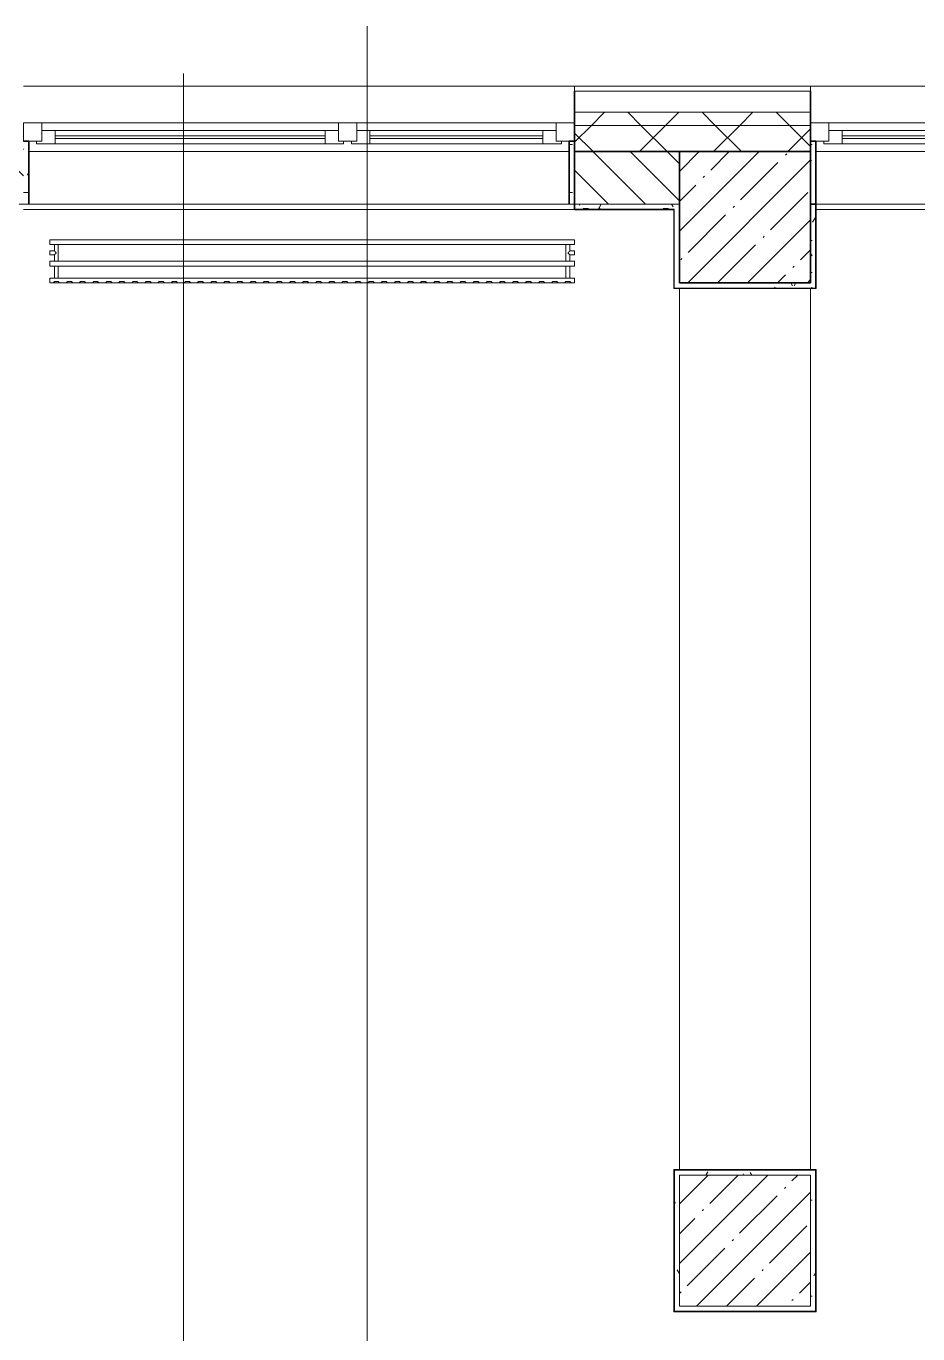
# Model space of a CAD drawing. Header units: millimetres. Extents: x 3914 to 443608, y -156176 to 78197.
# Drawn here: x 389680 to 393079, y -123382 to -118399 of the extents above; entities that cross this region are included whole.
import ezdxf

# ---------------------------------------------------------------- set-up
doc = ezdxf.new("R2010")
doc.units = ezdxf.units.MM
for name, color, linetype, lineweight in [('A-FLOR', 7, 'Continuous', 9), ('A-GLAZ', 7, 'Continuous', 9), ('A-GLAZ-1', 7, 'Continuous', 5), ('A-WALL', 7, 'Continuous', 5), ('A-WALL-1', 7, 'Continuous', 35), ('I-WALL', 7, 'Continuous', 5), ('S-COLS', 7, 'Continuous', 9), ('S-COLS-1', 7, 'Continuous', 5), ('Оси', 7, 'Continuous', 9)]:
    doc.layers.add(name, color=color, linetype=linetype, lineweight=lineweight)
doc.layers.add('A-WALL-FNSH-1', color=9, linetype='Continuous', lineweight=5, true_color=0x808080)
doc.layers.add('M-EQPM-1', color=7, linetype='Continuous', lineweight=9, true_color=0xb2b2b2)
pattern_1 = [(45, (315419.7, -145976.68), (-141.42136, 141.42136), []), (135, (315419.7, -145976.68), (-141.42136, -141.42136), [])]
pattern_2 = [(0, (315419.7, -145976.68), (243.84, 60.96), [20.117, -162.763, 20.117, -162.763, -975.36]), (0, (315419.7, -145976.68), (243.84, 60.96), [-365.76, 20.117, -345.643, 20.117, -162.763, -426.72]), (0, (315419.7, -145976.68), (243.84, 60.96), [-914.4, 20.117, -101.803, 20.117, -284.683]), (120, (315511.14, -145946.2), (-174.71291, 180.691634), [20.117, -162.763, 20.117, -162.763, -975.36]), (120, (315511.14, -145946.2), (-174.71291, 180.691634), [-365.76, 20.117, -345.643, 20.117, -162.763, -426.72]), (120, (315511.14, -145946.2), (-174.71291, 180.691634), [-914.4, 20.117, -101.803, 20.117, -284.683]), (240, (315541.62, -145824.28), (-69.12709, -241.651634), [20.117, -162.763, 20.117, -162.763, -975.36]), (240, (315541.62, -145824.28), (-69.12709, -241.651634), [-365.76, 20.117, -345.643, 20.117, -162.763, -426.72]), (240, (315541.62, -145824.28), (-69.12709, -241.651634), [-914.4, 20.117, -101.803, 20.117, -284.683])]

# ---------------------------------------------------------------- blocks, each defined once
blk = doc.blocks.new('BSC_Колонна _Прямоугольная - 500х500-V540-Объем проектирования 3 этажа')
at = {"layer": 'S-COLS-1'}
h = blk.add_hatch(dxfattribs=at)
h.set_pattern_fill('FP_72', color=256, style=0, pattern_type=2)
h.set_pattern_definition([(45, (-77000, -22950), (-114.04925, 114.04925), []), (45, (-76885.95, -22950), (-114.04925, 114.04925), [201.613, -40.323, 6.706, -33.617])])
h.paths.add_polyline_path([(250, -250), (250, 250), (-250, 250), (-250, -250)])
for p, q in [((250, 250), (-250, 250)), ((-250, 250), (-250, -250)), ((250, -250), (250, 250)), ((-250, -250), (250, -250))]:
    blk.add_line(p, q, dxfattribs=at)
blk = doc.blocks.new('120_Окно_СКБ_2Ст - 120_Окно_СКБ_2Ст 3100х2500 _мал_створка слева_ 2-19089248-Объем проектирования 3 этажа')
at = {"layer": 'A-GLAZ'}
for p, q in [((-1550, -75), (-1550, -5)), ((-1550, -5), (-1480, -5)), ((-1480, -5), (-1480, -75)), ((650, -35), (-1480, -35)), ((-1480, -35), (-1480, -75)), ((-1430, -85), (-1430, -35)), ((600, -85), (600, -35)), ((650, -75), (650, -5)), ((650, -5), (720, -5)), ((650, -75), (650, -35)), ((720, -5), (720, -75)), ((1480, -35), (720, -35)), ((720, -35), (720, -75)), ((770, -85), (770, -35)), ((1430, -85), (1430, -35)), ((1480, -75), (1480, -5)), ((1480, -5), (1550, -5)), ((1480, -75), (1480, -35)), ((1550, -5), (1550, -75)), ((-1480, -75), (-1550, -75)), ((-1480, -75), (-1500, -75)), ((-1500, -75), (-1500, -85)), ((-1500, -85), (670, -85)), ((670, -85), (-1500, -85)), ((720, -75), (650, -75)), ((670, -75), (650, -75)), ((670, -85), (670, -75)), ((720, -75), (700, -75)), ((700, -75), (700, -85)), ((700, -85), (1500, -85)), ((1500, -85), (700, -85)), ((1550, -75), (1480, -75)), ((1500, -75), (1480, -75)), ((1500, -85), (1500, -75))]:
    blk.add_line(p, q, dxfattribs=at)
at = {"layer": 'A-GLAZ-1'}
for p, q in [((1550, -5), (-1550, -5)), ((-1530, -75), (-1500, -75)), ((-1430, -55), (600, -55)), ((600, -65), (-1430, -65)), ((670, -75), (700, -75)), ((770, -55), (1430, -55)), ((1430, -65), (770, -65)), ((1500, -75), (1530, -75))]:
    blk.add_line(p, q, dxfattribs=at)
blk = doc.blocks.new('120_Окно_СКБ_2Ст - 120_Окно_СКБ_2Ст 2100х2400 _мал створка справа_-19092174-Объем проектирования 3 этажа')
at = {"layer": 'A-GLAZ'}
for p, q in [((-1050, -75), (-1050, -5)), ((-1050, -5), (-980, -5)), ((-980, -5), (-980, -75)), ((150, -35), (-980, -35)), ((-980, -35), (-980, -75)), ((-930, -85), (-930, -35)), ((100, -85), (100, -35)), ((150, -75), (150, -5)), ((150, -5), (220, -5)), ((150, -75), (150, -35)), ((220, -5), (220, -75)), ((980, -35), (220, -35)), ((220, -35), (220, -75)), ((270, -85), (270, -35)), ((930, -85), (930, -35)), ((980, -75), (980, -5)), ((980, -5), (1050, -5)), ((980, -75), (980, -35)), ((1050, -5), (1050, -75)), ((-980, -75), (-1050, -75)), ((-980, -75), (-1000, -75)), ((-1000, -75), (-1000, -85)), ((-1000, -85), (170, -85)), ((170, -85), (-1000, -85)), ((220, -75), (150, -75)), ((170, -75), (150, -75)), ((170, -85), (170, -75)), ((220, -75), (200, -75)), ((200, -75), (200, -85)), ((200, -85), (1000, -85)), ((1000, -85), (200, -85)), ((1050, -75), (980, -75)), ((1000, -75), (980, -75)), ((1000, -85), (1000, -75))]:
    blk.add_line(p, q, dxfattribs=at)
at = {"layer": 'A-GLAZ-1'}
for p, q in [((1050, -5), (-1050, -5)), ((-1030, -75), (-1000, -75)), ((-930, -55), (100, -55)), ((100, -65), (-930, -65)), ((170, -75), (200, -75)), ((270, -55), (930, -55)), ((930, -65), (270, -65)), ((1000, -75), (1030, -75))]:
    blk.add_line(p, q, dxfattribs=at)
blk = doc.blocks.new('radiator_prado_classic_z_tip_30_po exemplyaru - Classic Z Тип 30-500-V675-Объем проектирования 3 этажа')
at = {"layer": 'M-EQPM-1'}
for p, q in [((0, 228), (0, 210)), ((2000, 228), (0, 228)), ((0, 210), (0, 228)), ((0, 228), (12.5, 228)), ((0, 210), (2000, 210)), ((17.8, 210), (0, 210)), ((12.5, 228), (37.5, 228)), ((37.5, 228), (12.5, 228)), ((12.5, 228), (37.5, 228)), ((12.5, 228), (17.5, 223)), ((12.5, 228), (17.5, 223)), ((32.5, 223), (17.5, 223)), ((17.5, 223), (32.5, 223)), ((17.5, 210), (17.5, 164)), ((17.5, 210), (17.5, 164)), ((17.8, 210), (17.5, 210)), ((17.5, 210), (17.8, 210)), ((17.8, 210), (17.5, 210)), ((17.5, 210), (32.5, 210)), ((31.5, 210), (17.8, 210)), ((17.8, 210), (31.5, 210)), ((23.1, 210), (17.8, 210)), ((30.3, 210), (23.1, 210)), ((31.5, 210), (30.3, 210)), ((31.5, 210), (31.5, 210)), ((32.2, 210), (31.5, 210)), ((31.5, 210), (31.5, 210)), ((31.5, 210), (32.2, 210)), ((31.5, 210), (31.5, 210)), ((32.2, 210), (31.5, 210)), ((32.5, 210), (32.2, 210)), ((32.2, 210), (32.5, 210)), ((32.5, 210), (32.2, 210)), ((1967.8, 210), (32.2, 210)), ((32.5, 223), (37.5, 228)), ((37.5, 228), (32.5, 223)), ((32.5, 164), (32.5, 210)), ((32.5, 164), (32.5, 210)), ((37.5, 228), (62.5, 228)), ((62.5, 228), (87.5, 228)), ((87.5, 228), (62.5, 228)), ((62.5, 228), (87.5, 228)), ((62.5, 228), (67.5, 223)), ((62.5, 228), (67.5, 223)), ((82.5, 223), (67.5, 223)), ((67.5, 223), (82.5, 223)), ((82.5, 223), (87.5, 228)), ((87.5, 228), (82.5, 223)), ((87.5, 228), (112.5, 228)), ((112.5, 228), (137.5, 228)), ((137.5, 228), (112.5, 228)), ((112.5, 228), (137.5, 228)), ((112.5, 228), (117.5, 223)), ((112.5, 228), (117.5, 223)), ((132.5, 223), (117.5, 223)), ((117.5, 223), (132.5, 223)), ((132.5, 223), (137.5, 228)), ((137.5, 228), (132.5, 223)), ((137.5, 228), (162.5, 228)), ((162.5, 228), (187.5, 228)), ((187.5, 228), (162.5, 228)), ((162.5, 228), (187.5, 228)), ((162.5, 228), (167.5, 223)), ((162.5, 228), (167.5, 223)), ((182.5, 223), (167.5, 223)), ((167.5, 223), (182.5, 223)), ((182.5, 223), (187.5, 228)), ((187.5, 228), (182.5, 223)), ((187.5, 228), (212.5, 228)), ((212.5, 228), (237.5, 228)), ((237.5, 228), (212.5, 228)), ((212.5, 228), (237.5, 228)), ((212.5, 228), (217.5, 223)), ((212.5, 228), (217.5, 223)), ((232.5, 223), (217.5, 223)), ((217.5, 223), (232.5, 223)), ((232.5, 223), (237.5, 228)), ((237.5, 228), (232.5, 223)), ((237.5, 228), (262.5, 228)), ((262.5, 228), (287.5, 228)), ((287.5, 228), (262.5, 228)), ((262.5, 228), (287.5, 228)), ((262.5, 228), (267.5, 223)), ((262.5, 228), (267.5, 223)), ((282.5, 223), (267.5, 223)), ((267.5, 223), (282.5, 223)), ((282.5, 223), (287.5, 228)), ((287.5, 228), (282.5, 223)), ((287.5, 228), (312.5, 228)), ((312.5, 228), (337.5, 228)), ((337.5, 228), (312.5, 228)), ((312.5, 228), (337.5, 228)), ((312.5, 228), (317.5, 223)), ((312.5, 228), (317.5, 223)), ((332.5, 223), (317.5, 223)), ((317.5, 223), (332.5, 223)), ((332.5, 223), (337.5, 228)), ((337.5, 228), (332.5, 223)), ((337.5, 228), (362.5, 228)), ((362.5, 228), (387.5, 228)), ((387.5, 228), (362.5, 228)), ((362.5, 228), (387.5, 228)), ((362.5, 228), (367.5, 223)), ((362.5, 228), (367.5, 223)), ((382.5, 223), (367.5, 223)), ((367.5, 223), (382.5, 223)), ((382.5, 223), (387.5, 228)), ((387.5, 228), (382.5, 223)), ((387.5, 228), (412.5, 228)), ((412.5, 228), (437.5, 228)), ((437.5, 228), (412.5, 228)), ((412.5, 228), (437.5, 228)), ((412.5, 228), (417.5, 223)), ((412.5, 228), (417.5, 223)), ((432.5, 223), (417.5, 223)), ((417.5, 223), (432.5, 223)), ((432.5, 223), (437.5, 228)), ((437.5, 228), (432.5, 223)), ((437.5, 228), (462.5, 228)), ((462.5, 228), (487.5, 228)), ((487.5, 228), (462.5, 228)), ((462.5, 228), (487.5, 228)), ((462.5, 228), (467.5, 223)), ((462.5, 228), (467.5, 223)), ((482.5, 223), (467.5, 223)), ((467.5, 223), (482.5, 223)), ((482.5, 223), (487.5, 228)), ((487.5, 228), (482.5, 223)), ((487.5, 228), (512.5, 228)), ((512.5, 228), (537.5, 228)), ((537.5, 228), (512.5, 228)), ((512.5, 228), (537.5, 228)), ((512.5, 228), (517.5, 223)), ((512.5, 228), (517.5, 223)), ((532.5, 223), (517.5, 223)), ((517.5, 223), (532.5, 223)), ((532.5, 223), (537.5, 228)), ((537.5, 228), (532.5, 223)), ((537.5, 228), (562.5, 228)), ((562.5, 228), (587.5, 228)), ((587.5, 228), (562.5, 228)), ((562.5, 228), (587.5, 228)), ((562.5, 228), (567.5, 223)), ((562.5, 228), (567.5, 223)), ((582.5, 223), (567.5, 223)), ((567.5, 223), (582.5, 223)), ((582.5, 223), (587.5, 228)), ((587.5, 228), (582.5, 223)), ((587.5, 228), (612.5, 228)), ((612.5, 228), (637.5, 228)), ((637.5, 228), (612.5, 228)), ((612.5, 228), (637.5, 228)), ((612.5, 228), (617.5, 223)), ((612.5, 228), (617.5, 223)), ((632.5, 223), (617.5, 223)), ((617.5, 223), (632.5, 223)), ((632.5, 223), (637.5, 228)), ((637.5, 228), (632.5, 223)), ((637.5, 228), (662.5, 228)), ((662.5, 228), (687.5, 228)), ((687.5, 228), (662.5, 228)), ((662.5, 228), (687.5, 228)), ((662.5, 228), (667.5, 223)), ((662.5, 228), (667.5, 223)), ((682.5, 223), (667.5, 223)), ((667.5, 223), (682.5, 223)), ((682.5, 223), (687.5, 228)), ((687.5, 228), (682.5, 223)), ((687.5, 228), (712.5, 228)), ((712.5, 228), (737.5, 228)), ((737.5, 228), (712.5, 228)), ((712.5, 228), (737.5, 228)), ((712.5, 228), (717.5, 223)), ((712.5, 228), (717.5, 223)), ((732.5, 223), (717.5, 223)), ((717.5, 223), (732.5, 223)), ((732.5, 223), (737.5, 228)), ((737.5, 228), (732.5, 223)), ((737.5, 228), (762.5, 228)), ((762.5, 228), (787.5, 228)), ((787.5, 228), (762.5, 228)), ((762.5, 228), (787.5, 228)), ((762.5, 228), (767.5, 223)), ((762.5, 228), (767.5, 223)), ((782.5, 223), (767.5, 223)), ((767.5, 223), (782.5, 223)), ((782.5, 223), (787.5, 228)), ((787.5, 228), (782.5, 223)), ((787.5, 228), (812.5, 228)), ((812.5, 228), (837.5, 228)), ((837.5, 228), (812.5, 228)), ((812.5, 228), (837.5, 228)), ((812.5, 228), (817.5, 223)), ((812.5, 228), (817.5, 223)), ((832.5, 223), (817.5, 223)), ((817.5, 223), (832.5, 223)), ((832.5, 223), (837.5, 228)), ((837.5, 228), (832.5, 223)), ((837.5, 228), (862.5, 228)), ((862.5, 228), (887.5, 228)), ((887.5, 228), (862.5, 228)), ((862.5, 228), (887.5, 228)), ((862.5, 228), (867.5, 223)), ((862.5, 228), (867.5, 223)), ((882.5, 223), (867.5, 223)), ((867.5, 223), (882.5, 223)), ((882.5, 223), (887.5, 228)), ((887.5, 228), (882.5, 223)), ((887.5, 228), (912.5, 228)), ((912.5, 228), (937.5, 228)), ((937.5, 228), (912.5, 228)), ((912.5, 228), (937.5, 228)), ((912.5, 228), (917.5, 223)), ((912.5, 228), (917.5, 223)), ((932.5, 223), (917.5, 223)), ((917.5, 223), (932.5, 223)), ((932.5, 223), (937.5, 228)), ((937.5, 228), (932.5, 223)), ((937.5, 228), (962.5, 228)), ((962.5, 228), (987.5, 228)), ((987.5, 228), (962.5, 228)), ((962.5, 228), (987.5, 228)), ((962.5, 228), (967.5, 223)), ((962.5, 228), (967.5, 223)), ((982.5, 223), (967.5, 223)), ((967.5, 223), (982.5, 223)), ((982.5, 223), (987.5, 228)), ((987.5, 228), (982.5, 223)), ((987.5, 228), (1012.5, 228)), ((1012.5, 228), (1037.5, 228)), ((1037.5, 228), (1012.5, 228)), ((1012.5, 228), (1037.5, 228)), ((1012.5, 228), (1017.5, 223)), ((1012.5, 228), (1017.5, 223)), ((1032.5, 223), (1017.5, 223)), ((1017.5, 223), (1032.5, 223)), ((1032.5, 223), (1037.5, 228)), ((1037.5, 228), (1032.5, 223)), ((1037.5, 228), (1062.5, 228)), ((1062.5, 228), (1087.5, 228)), ((1087.5, 228), (1062.5, 228)), ((1062.5, 228), (1087.5, 228)), ((1062.5, 228), (1067.5, 223)), ((1062.5, 228), (1067.5, 223)), ((1082.5, 223), (1067.5, 223)), ((1067.5, 223), (1082.5, 223)), ((1082.5, 223), (1087.5, 228)), ((1087.5, 228), (1082.5, 223)), ((1087.5, 228), (1112.5, 228)), ((1112.5, 228), (1137.5, 228)), ((1137.5, 228), (1112.5, 228)), ((1112.5, 228), (1137.5, 228)), ((1112.5, 228), (1117.5, 223)), ((1112.5, 228), (1117.5, 223)), ((1132.5, 223), (1117.5, 223)), ((1117.5, 223), (1132.5, 223)), ((1132.5, 223), (1137.5, 228)), ((1137.5, 228), (1132.5, 223)), ((1137.5, 228), (1162.5, 228)), ((1162.5, 228), (1187.5, 228)), ((1187.5, 228), (1162.5, 228)), ((1162.5, 228), (1187.5, 228)), ((1162.5, 228), (1167.5, 223)), ((1162.5, 228), (1167.5, 223)), ((1182.5, 223), (1167.5, 223)), ((1167.5, 223), (1182.5, 223)), ((1182.5, 223), (1187.5, 228)), ((1187.5, 228), (1182.5, 223)), ((1187.5, 228), (1212.5, 228)), ((1212.5, 228), (1237.5, 228)), ((1237.5, 228), (1212.5, 228)), ((1212.5, 228), (1237.5, 228)), ((1212.5, 228), (1217.5, 223)), ((1212.5, 228), (1217.5, 223)), ((1232.5, 223), (1217.5, 223)), ((1217.5, 223), (1232.5, 223)), ((1232.5, 223), (1237.5, 228)), ((1237.5, 228), (1232.5, 223)), ((1237.5, 228), (1262.5, 228)), ((1262.5, 228), (1287.5, 228)), ((1287.5, 228), (1262.5, 228)), ((1262.5, 228), (1287.5, 228)), ((1262.5, 228), (1267.5, 223)), ((1262.5, 228), (1267.5, 223)), ((1282.5, 223), (1267.5, 223)), ((1267.5, 223), (1282.5, 223)), ((1282.5, 223), (1287.5, 228)), ((1287.5, 228), (1282.5, 223)), ((1287.5, 228), (1312.5, 228)), ((1312.5, 228), (1337.5, 228)), ((1337.5, 228), (1312.5, 228)), ((1312.5, 228), (1337.5, 228)), ((1312.5, 228), (1317.5, 223)), ((1312.5, 228), (1317.5, 223)), ((1332.5, 223), (1317.5, 223)), ((1317.5, 223), (1332.5, 223)), ((1332.5, 223), (1337.5, 228)), ((1337.5, 228), (1332.5, 223)), ((1337.5, 228), (1362.5, 228)), ((1362.5, 228), (1387.5, 228)), ((1387.5, 228), (1362.5, 228)), ((1362.5, 228), (1387.5, 228)), ((1362.5, 228), (1367.5, 223)), ((1362.5, 228), (1367.5, 223)), ((1382.5, 223), (1367.5, 223)), ((1367.5, 223), (1382.5, 223)), ((1382.5, 223), (1387.5, 228)), ((1387.5, 228), (1382.5, 223)), ((1387.5, 228), (1412.5, 228)), ((1412.5, 228), (1437.5, 228)), ((1437.5, 228), (1412.5, 228)), ((1412.5, 228), (1437.5, 228)), ((1412.5, 228), (1417.5, 223)), ((1412.5, 228), (1417.5, 223)), ((1432.5, 223), (1417.5, 223)), ((1417.5, 223), (1432.5, 223)), ((1432.5, 223), (1437.5, 228)), ((1437.5, 228), (1432.5, 223)), ((1437.5, 228), (1462.5, 228)), ((1462.5, 228), (1487.5, 228)), ((1487.5, 228), (1462.5, 228)), ((1462.5, 228), (1487.5, 228)), ((1462.5, 228), (1467.5, 223)), ((1462.5, 228), (1467.5, 223)), ((1482.5, 223), (1467.5, 223)), ((1467.5, 223), (1482.5, 223)), ((1482.5, 223), (1487.5, 228)), ((1487.5, 228), (1482.5, 223)), ((1487.5, 228), (1512.5, 228)), ((1512.5, 228), (1537.5, 228)), ((1537.5, 228), (1512.5, 228)), ((1512.5, 228), (1537.5, 228)), ((1512.5, 228), (1517.5, 223)), ((1512.5, 228), (1517.5, 223)), ((1532.5, 223), (1517.5, 223)), ((1517.5, 223), (1532.5, 223)), ((1532.5, 223), (1537.5, 228)), ((1537.5, 228), (1532.5, 223)), ((1537.5, 228), (1562.5, 228)), ((1562.5, 228), (1587.5, 228)), ((1587.5, 228), (1562.5, 228)), ((1562.5, 228), (1587.5, 228)), ((1562.5, 228), (1567.5, 223)), ((1562.5, 228), (1567.5, 223)), ((1582.5, 223), (1567.5, 223)), ((1567.5, 223), (1582.5, 223)), ((1582.5, 223), (1587.5, 228)), ((1587.5, 228), (1582.5, 223)), ((1587.5, 228), (1612.5, 228)), ((1612.5, 228), (1637.5, 228)), ((1637.5, 228), (1612.5, 228)), ((1612.5, 228), (1637.5, 228)), ((1612.5, 228), (1617.5, 223)), ((1612.5, 228), (1617.5, 223)), ((1632.5, 223), (1617.5, 223)), ((1617.5, 223), (1632.5, 223)), ((1632.5, 223), (1637.5, 228)), ((1637.5, 228), (1632.5, 223)), ((1637.5, 228), (1662.5, 228)), ((1687.5, 228), (1662.5, 228)), ((1662.5, 228), (1687.5, 228)), ((1662.5, 228), (1667.5, 223)), ((1662.5, 228), (1667.5, 223)), ((1663.1, 228), (1687.5, 228)), ((1682.5, 223), (1667.5, 223)), ((1667.5, 223), (1682.5, 223)), ((1682.5, 223), (1687.5, 228)), ((1687.5, 228), (1682.5, 223)), ((1687.5, 228), (1712.5, 228)), ((1712.5, 228), (1737.5, 228)), ((1737.5, 228), (1712.5, 228)), ((1712.5, 228), (1737.5, 228)), ((1712.5, 228), (1717.5, 223)), ((1712.5, 228), (1717.5, 223)), ((1732.5, 223), (1717.5, 223)), ((1717.5, 223), (1732.5, 223)), ((1732.5, 223), (1737.5, 228)), ((1737.5, 228), (1732.5, 223)), ((1737.5, 228), (1762.5, 228)), ((1762.5, 228), (1787.5, 228)), ((1787.5, 228), (1762.5, 228)), ((1762.5, 228), (1787.5, 228)), ((1762.5, 228), (1767.5, 223)), ((1762.5, 228), (1767.5, 223)), ((1782.5, 223), (1767.5, 223)), ((1767.5, 223), (1782.5, 223)), ((1782.5, 223), (1787.5, 228)), ((1787.5, 228), (1782.5, 223)), ((1787.5, 228), (1812.5, 228)), ((1812.5, 228), (1837.5, 228)), ((1837.5, 228), (1812.5, 228)), ((1812.5, 228), (1837.5, 228)), ((1812.5, 228), (1817.5, 223)), ((1812.5, 228), (1817.5, 223)), ((1832.5, 223), (1817.5, 223)), ((1817.5, 223), (1832.5, 223)), ((1832.5, 223), (1837.5, 228)), ((1837.5, 228), (1832.5, 223)), ((1837.5, 228), (1862.5, 228)), ((1862.5, 228), (1887.5, 228)), ((1887.5, 228), (1862.5, 228)), ((1862.5, 228), (1887.5, 228)), ((1862.5, 228), (1867.5, 223)), ((1862.5, 228), (1867.5, 223)), ((1882.5, 223), (1867.5, 223)), ((1867.5, 223), (1882.5, 223)), ((1882.5, 223), (1887.5, 228)), ((1887.5, 228), (1882.5, 223)), ((1887.5, 228), (1912.5, 228)), ((1912.5, 228), (1937.5, 228)), ((1937.5, 228), (1912.5, 228)), ((1912.5, 228), (1937.5, 228)), ((1912.5, 228), (1917.5, 223)), ((1912.5, 228), (1917.5, 223)), ((1932.5, 223), (1917.5, 223)), ((1917.5, 223), (1932.5, 223)), ((1932.5, 223), (1937.5, 228)), ((1937.5, 228), (1932.5, 223)), ((1937.5, 228), (1962.5, 228)), ((1962.5, 228), (1987.5, 228)), ((1987.5, 228), (1962.5, 228)), ((1962.5, 228), (1987.5, 228)), ((1962.5, 228), (1967.5, 223)), ((1962.5, 228), (1967.5, 223)), ((1982.5, 223), (1967.5, 223)), ((1967.5, 223), (1982.5, 223)), ((1967.5, 210), (1967.5, 164)), ((1967.5, 210), (1967.5, 164)), ((1967.8, 210), (1967.5, 210)), ((1967.5, 210), (1982.5, 210)), ((1967.8, 210), (1967.5, 210)), ((1967.5, 210), (1967.8, 210)), ((1982.2, 210), (1967.8, 210)), ((1982.2, 210), (1967.8, 210)), ((1967.8, 210), (1982.2, 210)), ((1982.5, 210), (1982.2, 210)), ((1982.5, 210), (1982.2, 210)), ((1982.2, 210), (1982.5, 210)), ((2000, 210), (1982.2, 210)), ((1982.5, 223), (1987.5, 228)), ((1987.5, 228), (1982.5, 223)), ((1982.5, 164), (1982.5, 210)), ((1982.5, 164), (1982.5, 210)), ((1987.5, 228), (2000, 228)), ((2000, 210), (2000, 228)), ((2000, 228), (2000, 210)), ((2000, 164), (0, 164)), ((0, 164), (0, 146)), ((0, 146), (0, 164)), ((0, 164), (17.8, 164)), ((17.8, 164), (17.5, 164)), ((17.5, 164), (17.8, 164)), ((17.8, 164), (17.5, 164)), ((17.5, 164), (32.5, 164)), ((31.5, 164), (17.8, 164)), ((17.8, 164), (18.5, 164)), ((18.5, 164), (17.8, 164)), ((18.5, 164), (31.5, 164)), ((21.3, 164), (18.5, 164)), ((25, 164), (21.3, 164)), ((26.9, 164), (25, 164)), ((30.3, 164), (26.9, 164)), ((31.5, 164), (30.3, 164)), ((31.5, 164), (31.5, 164)), ((32.2, 164), (31.5, 164)), ((31.5, 164), (31.5, 164)), ((31.5, 164), (32.2, 164)), ((31.5, 164), (31.5, 164)), ((32.2, 164), (31.5, 164)), ((32.5, 164), (32.2, 164)), ((32.2, 164), (32.5, 164)), ((32.5, 164), (32.2, 164)), ((32.2, 164), (1967.8, 164)), ((1967.8, 164), (1967.5, 164)), ((1967.5, 164), (1982.5, 164)), ((1967.8, 164), (1967.5, 164)), ((1967.5, 164), (1967.8, 164)), ((1982.2, 164), (1967.8, 164)), ((1968.5, 164), (1967.8, 164)), ((1967.8, 164), (1982.2, 164)), ((1969.7, 164), (1968.5, 164)), ((1982.2, 164), (1969.7, 164)), ((1982.5, 164), (1982.2, 164)), ((1982.5, 164), (1982.2, 164)), ((1982.2, 164), (1982.5, 164)), ((1982.2, 164), (2000, 164)), ((2000, 146), (2000, 164)), ((2000, 164), (2000, 146)), ((0, 146), (2000, 146)), ((18.5, 146), (0, 146)), ((17.5, 121.5), (0, 121.5)), ((17.5, 121.5), (0, 121.5)), ((0, 121.5), (0, 120.5)), ((0, 106.5), (0, 121.5)), ((0, 120.5), (0, 107.5)), ((0, 120.5), (0, 119.3)), ((0, 114), (0, 120.5)), ((0, 120.5), (0, 120.5)), ((0, 119.3), (0, 117.8)), ((0, 117.8), (0, 114)), ((0, 114), (0, 110.3)), ((0, 107.5), (0, 114)), ((0, 110.3), (0, 108.7)), ((0, 108.7), (0, 107.5)), ((0, 107.5), (0, 106.5)), ((0, 107.5), (0, 107.5)), ((0, 106.5), (17.5, 106.5)), ((0, 106.5), (17.5, 106.5)), ((17.5, 146), (17.5, 121.5)), ((17.5, 146), (17.5, 121.5)), ((17.5, 146), (18.5, 146)), ((18.5, 146), (17.5, 146)), ((17.5, 146), (18.5, 146)), ((32.5, 146), (17.5, 146)), ((17.5, 106.5), (17.5, 82)), ((17.5, 106.5), (17.5, 82)), ((18.5, 146), (31.5, 146)), ((31.5, 146), (18.5, 146)), ((18.5, 146), (28.8, 146)), ((28.8, 146), (31.5, 146)), ((31.5, 146), (31.5, 146)), ((31.5, 146), (32.2, 146)), ((31.5, 146), (31.5, 146)), ((32.2, 146), (31.5, 146)), ((31.5, 146), (31.5, 146)), ((31.5, 146), (32.2, 146)), ((32.2, 146), (32.5, 146)), ((32.5, 146), (32.2, 146)), ((32.2, 146), (32.5, 146)), ((1967.8, 146), (32.2, 146)), ((32.5, 82), (32.5, 146)), ((32.5, 82), (32.5, 146)), ((1967.5, 146), (1967.5, 82)), ((1967.5, 146), (1967.5, 82)), ((1967.5, 146), (1967.8, 146)), ((1982.5, 146), (1967.5, 146)), ((1967.5, 146), (1967.8, 146)), ((1967.8, 146), (1967.5, 146)), ((1967.8, 146), (1981.5, 146)), ((1967.8, 146), (1971.2, 146)), ((1981.5, 146), (1967.8, 146)), ((1971.2, 146), (1976.9, 146)), ((1976.9, 146), (1981.5, 146)), ((1981.5, 146), (1982.5, 146)), ((1981.5, 146), (1982.5, 146)), ((1982.5, 146), (1981.5, 146)), ((2000, 146), (1981.5, 146)), ((1982.5, 121.5), (1982.5, 146)), ((1982.5, 121.5), (1982.5, 146)), ((2000, 121.5), (1982.5, 121.5)), ((2000, 121.5), (1982.5, 121.5)), ((1982.5, 82), (1982.5, 106.5)), ((1982.5, 106.5), (2000, 106.5)), ((1982.5, 82), (1982.5, 106.5)), ((1982.5, 106.5), (2000, 106.5)), ((2000, 121.5), (2000, 106.5)), ((2000, 120.5), (2000, 121.5)), ((2000, 121.5), (2000, 120.5)), ((2000, 120.5), (2000, 121.5)), ((2000, 107.5), (2000, 120.5)), ((2000, 120.5), (2000, 107.5)), ((2000, 107.5), (2000, 120.5)), ((2000, 106.5), (2000, 107.5)), ((2000, 107.5), (2000, 106.5)), ((2000, 106.5), (2000, 107.5)), ((2000, 82), (0, 82)), ((0, 82), (0, 64)), ((0, 64), (0, 82)), ((0, 82), (18.5, 82)), ((2000, 64), (0, 64)), ((0, 64), (2000, 64)), ((18.5, 82), (17.5, 82)), ((17.5, 82), (18.5, 82)), ((18.5, 82), (17.5, 82)), ((17.5, 82), (32.5, 82)), ((31.5, 82), (18.5, 82)), ((18.5, 82), (28.8, 82)), ((21.3, 82), (18.5, 82)), ((26.9, 82), (21.3, 82)), ((31.5, 82), (26.9, 82)), ((28.8, 82), (31.5, 82)), ((31.5, 82), (31.5, 82)), ((32.2, 82), (31.5, 82)), ((31.5, 82), (31.5, 82)), ((31.5, 82), (32.2, 82)), ((31.5, 82), (31.5, 82)), ((32.2, 82), (31.5, 82)), ((32.5, 82), (32.2, 82)), ((32.2, 82), (32.5, 82)), ((32.5, 82), (32.2, 82)), ((32.2, 82), (1967.8, 82)), ((1967.8, 82), (1967.5, 82)), ((1967.5, 82), (1982.5, 82)), ((1967.8, 82), (1967.5, 82)), ((1967.5, 82), (1967.8, 82)), ((1981.5, 82), (1967.8, 82)), ((1978.7, 82), (1967.8, 82)), ((1967.8, 82), (1981.5, 82)), ((1980.3, 82), (1978.7, 82)), ((1981.5, 82), (1980.3, 82)), ((1982.5, 82), (1981.5, 82)), ((1982.5, 82), (1981.5, 82)), ((1981.5, 82), (1982.5, 82)), ((1981.5, 82), (2000, 82)), ((2000, 64), (2000, 82)), ((2000, 82), (2000, 64))]:
    blk.add_line(p, q, dxfattribs=at)
for points, knots in [([(18.5, 120.5), (18.4, 120.6), (18.3, 120.7), (18.1, 120.9), (17.9, 121.1), (17.8, 121.2), (17.7, 121.3), (17.5, 121.5), (17.5, 121.5), (17.5, 121.5)], [0.7142857, 0.7142857, 0.7142857, 0.7142857, 0.75, 0.7857143, 0.8214286, 0.8571429, 0.8928571, 0.9285714, 1, 1, 1, 1]), ([(17.5, 121.5), (17.5, 121.5), (17.5, 121.5), (17.7, 121.3), (17.8, 121.2), (17.9, 121.1), (18.1, 120.9), (18.3, 120.7), (18.4, 120.6), (18.5, 120.5)], [0, 0, 0, 0, 0.0714286, 0.1071429, 0.1428571, 0.1785714, 0.2142857, 0.25, 0.2857143, 0.2857143, 0.2857143, 0.2857143]), ([(17.5, 121.5), (17.5, 121.5), (17.5, 121.5), (17.7, 121.3), (17.8, 121.2), (17.9, 121.1), (18.1, 120.9), (18.3, 120.7), (18.4, 120.6), (18.5, 120.5)], [0, 0, 0, 0, 0.0714286, 0.1071429, 0.1428571, 0.1785714, 0.2142857, 0.25, 0.2857143, 0.2857143, 0.2857143, 0.2857143]), ([(25, 114), (24.5, 114.5), (23.6, 115.4), (22.4, 116.6), (21.6, 117.4), (21.1, 117.9), (20.8, 118.2), (20.5, 118.5), (20.2, 118.8), (19.8, 119.1), (19.6, 119.4), (19.3, 119.7), (19, 120), (18.7, 120.3), (18.5, 120.5), (18.3, 120.7), (18.1, 120.9), (17.9, 121.1), (17.8, 121.2), (17.7, 121.3), (17.5, 121.5), (17.5, 121.5), (17.5, 121.5)], [0, 0, 0, 0, 0.142857, 0.285714, 0.357143, 0.392857, 0.428571, 0.464286, 0.5, 0.535714, 0.571429, 0.607143, 0.642857, 0.678571, 0.714286, 0.75, 0.785714, 0.821429, 0.857143, 0.892857, 0.928571, 1, 1, 1, 1]), ([(17.5, 106.5), (17.5, 106.5), (17.5, 106.5), (17.7, 106.7), (17.8, 106.8), (17.9, 106.9), (18.1, 107.1), (18.3, 107.3), (18.5, 107.5), (18.7, 107.7), (19, 108), (19.3, 108.3), (19.6, 108.6), (19.8, 108.9), (20.3, 109.3), (20.7, 109.7), (21.1, 110.1), (21.6, 110.6), (22.4, 111.4), (23.6, 112.6), (24.5, 113.5), (25, 114)], [0, 0, 0, 0, 0.071429, 0.107143, 0.142857, 0.178571, 0.214286, 0.25, 0.285714, 0.321429, 0.357143, 0.392857, 0.428571, 0.464286, 0.5, 0.571429, 0.607143, 0.642857, 0.714286, 0.857143, 1, 1, 1, 1]), ([(17.5, 106.5), (17.5, 106.5), (17.5, 106.5), (17.7, 106.7), (17.8, 106.8), (17.9, 106.9), (18.1, 107.1), (18.3, 107.3), (18.4, 107.4), (18.5, 107.5)], [0, 0, 0, 0, 0.0714286, 0.1071429, 0.1428571, 0.1785714, 0.2142857, 0.25, 0.2857143, 0.2857143, 0.2857143, 0.2857143]), ([(18.5, 107.5), (18.4, 107.4), (18.3, 107.3), (18.1, 107.1), (17.9, 106.9), (17.8, 106.8), (17.7, 106.7), (17.5, 106.5), (17.5, 106.5), (17.5, 106.5)], [0.7142857, 0.7142857, 0.7142857, 0.7142857, 0.75, 0.7857143, 0.8214286, 0.8571429, 0.8928571, 0.9285714, 1, 1, 1, 1]), ([(18.5, 107.5), (18.4, 107.4), (18.3, 107.3), (18.1, 107.1), (17.9, 106.9), (17.8, 106.8), (17.7, 106.7), (17.5, 106.5), (17.5, 106.5), (17.5, 106.5)], [0.7142857, 0.7142857, 0.7142857, 0.7142857, 0.75, 0.7857143, 0.8214286, 0.8571429, 0.8928571, 0.9285714, 1, 1, 1, 1]), ([(22.1, 116.9), (21.9, 117.1), (21.6, 117.4), (21.1, 117.9), (20.8, 118.2), (20.5, 118.5), (20.2, 118.8), (19.9, 119.2), (19.7, 119.3), (19.6, 119.4)], [0.2857143, 0.2857143, 0.2857143, 0.2857143, 0.3571429, 0.3928571, 0.4285714, 0.4642857, 0.5, 0.5357143, 0.5714286, 0.5714286, 0.5714286, 0.5714286]), ([(19.6, 119.4), (19.7, 119.3), (19.9, 119.2), (20.3, 118.7), (20.7, 118.3), (21.1, 117.9), (21.6, 117.4), (21.9, 117.1), (22.1, 116.9)], [0.4285714, 0.4285714, 0.4285714, 0.4285714, 0.4642857, 0.5, 0.5714286, 0.6071429, 0.6428571, 0.7142857, 0.7142857, 0.7142857, 0.7142857]), ([(19.6, 119.4), (19.7, 119.3), (19.8, 119.1), (20.3, 118.7), (20.7, 118.3), (21.1, 117.9), (21.6, 117.4), (21.9, 117.1), (22.1, 116.9)], [0.4285714, 0.4285714, 0.4285714, 0.4285714, 0.4642857, 0.5, 0.5714286, 0.6071429, 0.6428571, 0.7142857, 0.7142857, 0.7142857, 0.7142857]), ([(19.6, 108.6), (19.7, 108.7), (19.9, 108.8), (20.3, 109.3), (20.7, 109.7), (21.1, 110.1), (21.6, 110.6), (21.9, 110.9), (22.1, 111.1)], [0.4285714, 0.4285714, 0.4285714, 0.4285714, 0.4642857, 0.5, 0.5714286, 0.6071429, 0.6428571, 0.7142857, 0.7142857, 0.7142857, 0.7142857]), ([(22.1, 111.1), (21.9, 110.9), (21.6, 110.6), (21.1, 110.1), (20.8, 109.8), (20.5, 109.5), (20.2, 109.2), (19.9, 108.8), (19.7, 108.7), (19.6, 108.6)], [0.2857143, 0.2857143, 0.2857143, 0.2857143, 0.3571429, 0.3928571, 0.4285714, 0.4642857, 0.5, 0.5357143, 0.5714286, 0.5714286, 0.5714286, 0.5714286]), ([(22.1, 111.1), (21.9, 110.9), (21.6, 110.6), (21.1, 110.1), (20.8, 109.8), (20.5, 109.5), (20.2, 109.2), (19.8, 108.9), (19.7, 108.7), (19.6, 108.6)], [0.2857143, 0.2857143, 0.2857143, 0.2857143, 0.3571429, 0.3928571, 0.4285714, 0.4642857, 0.5, 0.5357143, 0.5714286, 0.5714286, 0.5714286, 0.5714286]), ([(1975, 114), (1975.5, 114.5), (1976.4, 115.4), (1977.6, 116.6), (1978.4, 117.4), (1978.9, 117.9), (1979.2, 118.2), (1979.5, 118.5), (1979.8, 118.8), (1980.1, 119.2), (1980.4, 119.4), (1980.7, 119.7), (1981, 120), (1981.3, 120.3), (1981.5, 120.5), (1981.7, 120.7), (1981.9, 120.9), (1982.1, 121.1), (1982.2, 121.2), (1982.3, 121.3), (1982.5, 121.5), (1982.5, 121.5), (1982.5, 121.5)], [0, 0, 0, 0, 0.142857, 0.285714, 0.357143, 0.392857, 0.428571, 0.464286, 0.5, 0.535714, 0.571429, 0.607143, 0.642857, 0.678571, 0.714286, 0.75, 0.785714, 0.821429, 0.857143, 0.892857, 0.928571, 1, 1, 1, 1]), ([(1982.5, 106.5), (1982.5, 106.5), (1982.5, 106.5), (1982.3, 106.7), (1982.2, 106.8), (1982.1, 106.9), (1981.9, 107.1), (1981.7, 107.3), (1981.5, 107.5), (1981.3, 107.7), (1981, 108), (1980.7, 108.3), (1980.4, 108.6), (1980.1, 108.8), (1979.7, 109.3), (1979.3, 109.7), (1978.9, 110.1), (1978.4, 110.6), (1977.6, 111.4), (1976.4, 112.6), (1975.5, 113.5), (1975, 114)], [0, 0, 0, 0, 0.071429, 0.107143, 0.142857, 0.178571, 0.214286, 0.25, 0.285714, 0.321429, 0.357143, 0.392857, 0.428571, 0.464286, 0.5, 0.571429, 0.607143, 0.642857, 0.714286, 0.857143, 1, 1, 1, 1]), ([(1980.4, 119.4), (1980.3, 119.3), (1980.1, 119.2), (1979.7, 118.7), (1979.3, 118.3), (1978.9, 117.9), (1978.4, 117.4), (1978.1, 117.1), (1977.9, 116.9)], [0.4285714, 0.4285714, 0.4285714, 0.4285714, 0.4642857, 0.5, 0.5714286, 0.6071429, 0.6428571, 0.7142857, 0.7142857, 0.7142857, 0.7142857]), ([(1980.4, 119.4), (1980.3, 119.3), (1980.1, 119.2), (1979.7, 118.7), (1979.3, 118.3), (1978.9, 117.9), (1978.4, 117.4), (1978.1, 117.1), (1977.9, 116.9)], [0.4285714, 0.4285714, 0.4285714, 0.4285714, 0.4642857, 0.5, 0.5714286, 0.6071429, 0.6428571, 0.7142857, 0.7142857, 0.7142857, 0.7142857]), ([(1977.9, 116.9), (1978.1, 117.1), (1978.4, 117.4), (1978.9, 117.9), (1979.2, 118.2), (1979.5, 118.5), (1979.8, 118.8), (1980.1, 119.2), (1980.3, 119.3), (1980.4, 119.4)], [0.2857143, 0.2857143, 0.2857143, 0.2857143, 0.3571429, 0.3928571, 0.4285714, 0.4642857, 0.5, 0.5357143, 0.5714286, 0.5714286, 0.5714286, 0.5714286]), ([(1977.9, 111.1), (1978.1, 110.9), (1978.4, 110.6), (1978.9, 110.1), (1979.2, 109.8), (1979.5, 109.5), (1979.8, 109.2), (1980.1, 108.8), (1980.3, 108.7), (1980.4, 108.6)], [0.2857143, 0.2857143, 0.2857143, 0.2857143, 0.3571429, 0.3928571, 0.4285714, 0.4642857, 0.5, 0.5357143, 0.5714286, 0.5714286, 0.5714286, 0.5714286]), ([(1977.9, 111.1), (1978.1, 110.9), (1978.4, 110.6), (1978.9, 110.1), (1979.2, 109.8), (1979.5, 109.5), (1979.8, 109.2), (1980.1, 108.8), (1980.3, 108.7), (1980.4, 108.6)], [0.2857143, 0.2857143, 0.2857143, 0.2857143, 0.3571429, 0.3928571, 0.4285714, 0.4642857, 0.5, 0.5357143, 0.5714286, 0.5714286, 0.5714286, 0.5714286]), ([(1980.4, 108.6), (1980.3, 108.7), (1980.1, 108.8), (1979.7, 109.3), (1979.3, 109.7), (1978.9, 110.1), (1978.4, 110.6), (1978.1, 110.9), (1977.9, 111.1)], [0.4285714, 0.4285714, 0.4285714, 0.4285714, 0.4642857, 0.5, 0.5714286, 0.6071429, 0.6428571, 0.7142857, 0.7142857, 0.7142857, 0.7142857]), ([(1982.5, 121.5), (1982.5, 121.5), (1982.5, 121.5), (1982.3, 121.3), (1982.2, 121.2), (1982.1, 121.1), (1981.9, 120.9), (1981.7, 120.7), (1981.6, 120.6), (1981.5, 120.5)], [0, 0, 0, 0, 0.0714286, 0.1071429, 0.1428571, 0.1785714, 0.2142857, 0.25, 0.2857143, 0.2857143, 0.2857143, 0.2857143]), ([(1982.5, 121.5), (1982.5, 121.5), (1982.5, 121.5), (1982.3, 121.3), (1982.2, 121.2), (1982.1, 121.1), (1981.9, 120.9), (1981.7, 120.7), (1981.6, 120.6), (1981.5, 120.5)], [0, 0, 0, 0, 0.0714286, 0.1071429, 0.1428571, 0.1785714, 0.2142857, 0.25, 0.2857143, 0.2857143, 0.2857143, 0.2857143]), ([(1981.5, 120.5), (1981.6, 120.6), (1981.7, 120.7), (1981.9, 120.9), (1982.1, 121.1), (1982.2, 121.2), (1982.3, 121.3), (1982.5, 121.5), (1982.5, 121.5), (1982.5, 121.5)], [0.7142857, 0.7142857, 0.7142857, 0.7142857, 0.75, 0.7857143, 0.8214286, 0.8571429, 0.8928571, 0.9285714, 1, 1, 1, 1]), ([(1981.5, 107.5), (1981.6, 107.4), (1981.7, 107.3), (1981.9, 107.1), (1982.1, 106.9), (1982.2, 106.8), (1982.3, 106.7), (1982.5, 106.5), (1982.5, 106.5), (1982.5, 106.5)], [0.7142857, 0.7142857, 0.7142857, 0.7142857, 0.75, 0.7857143, 0.8214286, 0.8571429, 0.8928571, 0.9285714, 1, 1, 1, 1]), ([(1981.5, 107.5), (1981.6, 107.4), (1981.7, 107.3), (1981.9, 107.1), (1982.1, 106.9), (1982.2, 106.8), (1982.3, 106.7), (1982.5, 106.5), (1982.5, 106.5), (1982.5, 106.5)], [0.7142857, 0.7142857, 0.7142857, 0.7142857, 0.75, 0.7857143, 0.8214286, 0.8571429, 0.8928571, 0.9285714, 1, 1, 1, 1]), ([(1982.5, 106.5), (1982.5, 106.5), (1982.5, 106.5), (1982.3, 106.7), (1982.2, 106.8), (1982.1, 106.9), (1981.9, 107.1), (1981.7, 107.3), (1981.6, 107.4), (1981.5, 107.5)], [0, 0, 0, 0, 0.0714286, 0.1071429, 0.1428571, 0.1785714, 0.2142857, 0.25, 0.2857143, 0.2857143, 0.2857143, 0.2857143])]:
    blk.add_open_spline(points, degree=3, knots=knots, dxfattribs=at)
for points in [[(19.6, 119.4), (19.5, 119.5), (19.3, 119.7), (19, 120), (18.7, 120.3), (18.6, 120.4), (18.5, 120.5)], [(18.5, 120.5), (18.6, 120.4), (18.7, 120.3), (19, 120), (19.3, 119.7), (19.5, 119.5), (19.6, 119.4)], [(18.5, 120.5), (18.6, 120.4), (18.7, 120.3), (19, 120), (19.3, 119.7), (19.5, 119.5), (19.6, 119.4)], [(18.5, 107.5), (18.6, 107.6), (18.7, 107.7), (19, 108), (19.3, 108.3), (19.5, 108.5), (19.6, 108.6)], [(19.6, 108.6), (19.5, 108.5), (19.3, 108.3), (19, 108), (18.7, 107.7), (18.6, 107.6), (18.5, 107.5)], [(19.6, 108.6), (19.5, 108.5), (19.3, 108.3), (19, 108), (18.7, 107.7), (18.6, 107.6), (18.5, 107.5)], [(25, 114), (24.5, 114.5), (23.6, 115.4), (22.6, 116.4), (22.1, 116.9)], [(22.1, 116.9), (22.6, 116.4), (23.6, 115.4), (24.5, 114.5), (25, 114)], [(22.1, 116.9), (22.6, 116.4), (23.6, 115.4), (24.5, 114.5), (25, 114)], [(22.1, 111.1), (22.6, 111.6), (23.6, 112.6), (24.5, 113.5), (25, 114)], [(25, 114), (24.5, 113.5), (23.6, 112.6), (22.6, 111.6), (22.1, 111.1)], [(25, 114), (24.5, 113.5), (23.6, 112.6), (22.6, 111.6), (22.1, 111.1)], [(1977.9, 116.9), (1977.4, 116.4), (1976.4, 115.4), (1975.5, 114.5), (1975, 114)], [(1977.9, 116.9), (1977.4, 116.4), (1976.4, 115.4), (1975.5, 114.5), (1975, 114)], [(1975, 114), (1975.5, 114.5), (1976.4, 115.4), (1977.4, 116.4), (1977.9, 116.9)], [(1975, 114), (1975.5, 113.5), (1976.4, 112.6), (1977.4, 111.6), (1977.9, 111.1)], [(1975, 114), (1975.5, 113.5), (1976.4, 112.6), (1977.4, 111.6), (1977.9, 111.1)], [(1977.9, 111.1), (1977.4, 111.6), (1976.4, 112.6), (1975.5, 113.5), (1975, 114)], [(1981.5, 120.5), (1981.4, 120.4), (1981.3, 120.3), (1981, 120), (1980.7, 119.7), (1980.5, 119.5), (1980.4, 119.4)], [(1981.5, 120.5), (1981.4, 120.4), (1981.3, 120.3), (1981, 120), (1980.7, 119.7), (1980.5, 119.5), (1980.4, 119.4)], [(1980.4, 119.4), (1980.5, 119.5), (1980.7, 119.7), (1981, 120), (1981.3, 120.3), (1981.4, 120.4), (1981.5, 120.5)], [(1980.4, 108.6), (1980.5, 108.5), (1980.7, 108.3), (1981, 108), (1981.3, 107.7), (1981.4, 107.6), (1981.5, 107.5)], [(1980.4, 108.6), (1980.5, 108.5), (1980.7, 108.3), (1981, 108), (1981.3, 107.7), (1981.4, 107.6), (1981.5, 107.5)], [(1981.5, 107.5), (1981.4, 107.6), (1981.3, 107.7), (1981, 108), (1980.7, 108.3), (1980.5, 108.5), (1980.4, 108.6)]]:
    blk.add_open_spline(points, degree=3, dxfattribs=at)

msp = doc.modelspace()

# ---------------------------------------------------------------- hatches: boundary and pattern name
at = {"layer": 'A-WALL'}
h = msp.add_hatch(dxfattribs=at)
h.set_pattern_fill('FP_24', color=256, style=0, pattern_type=2)
h.set_pattern_definition(pattern_1)
h.paths.add_polyline_path([(408598.8, -118776.7), (408629.7, -118776.7), (408629.7, -118726.7), (395769.7, -118726.7), (395769.7, -118776.7), (408579.7, -118776.7)])
h.paths.add_polyline_path([(389480.7, -118776.7), (389669.7, -118776.7), (389669.7, -118726.7), (388329.7, -118726.7), (388329.7, -118776.7), (389479.7, -118776.7)])
h.paths.add_polyline_path([(391769.7, -118776.7), (392669.7, -118776.7), (392669.7, -118726.7), (391769.7, -118726.7), (391769.7, -118766.7)])
h.paths.add_polyline_path([(385755.5, -118776.7), (386229.7, -118776.7), (386229.7, -118726.7), (385029.7, -118726.7), (385029.7, -118776.7), (385729.7, -118776.7)])
h.paths.add_polyline_path([(381939.3, -118776.7), (382529.7, -118776.7), (382529.7, -118726.7), (381939.3, -118726.7), (381939.3, -118733.6)])
h = msp.add_hatch(dxfattribs=at)
h.set_pattern_fill('FP_24', color=256, style=0, pattern_type=2)
h.set_pattern_definition(pattern_1)
h.paths.add_polyline_path([(402072.1, -118876.7), (408579.7, -118876.7), (408579.7, -118776.7), (395769.7, -118776.7), (395769.7, -118876.7), (400169.7, -118876.7)])
h.paths.add_polyline_path([(385729.7, -118876.7), (386229.7, -118876.7), (386229.7, -118776.7), (385029.7, -118776.7), (385029.7, -118876.7), (385211.6, -118876.7)])
h.paths.add_polyline_path([(382179.7, -118876.7), (382529.7, -118876.7), (382529.7, -118776.7), (381939.3, -118776.7), (381939.3, -118876.7), (381948.3, -118876.7)])
h.paths.add_polyline_path([(388329.7, -118876.7), (389669.7, -118876.7), (389669.7, -118776.7), (388329.7, -118776.7), (388329.7, -118836.7)])
h.paths.add_polyline_path([(391769.7, -118876.7), (392669.7, -118876.7), (392669.7, -118776.7), (391769.7, -118776.7), (391769.7, -118847.3)])
h = msp.add_hatch(dxfattribs=at)
h.set_pattern_fill('FP_2', color=256, style=0, pattern_type=2)
h.set_pattern_definition([(135, (315419.7, -145976.68), (-70.71068, -70.71068), [])])
h.paths.add_polyline_path([(396569.7, -119076.7), (399619.7, -119076.7), (399619.7, -118876.7), (396569.7, -118876.7), (396569.7, -118973.5)])
h.paths.add_polyline_path([(396069.7, -119076.7), (396069.7, -118876.7), (395769.7, -118876.7), (395769.7, -119076.7)])
h.paths.add_polyline_path([(392169.7, -119076.7), (392169.7, -118876.7), (391769.7, -118876.7), (391769.7, -119076.7), (392010.2, -119076.7)])
h.paths.add_polyline_path([(389459.7, -119076.7), (389669.7, -119076.7), (389669.7, -118876.7), (389459.7, -118876.7)])
h.paths.add_polyline_path([(388817, -119076.7), (388959.7, -119076.7), (388959.7, -118876.7), (388329.7, -118876.7), (388329.7, -119076.7), (388816.1, -119076.7)])
h.paths.add_polyline_path([(385211.6, -119076.7), (385729.7, -119076.7), (385729.7, -118876.7), (385029.7, -118876.7), (385029.7, -119076.7)])
h.paths.add_polyline_path([(382198.8, -119076.7), (382529.7, -119076.7), (382529.7, -118876.7), (382179.7, -118876.7), (382179.7, -119076.7)])
at = {"layer": 'I-WALL'}
h = msp.add_hatch(dxfattribs=at)
h.set_pattern_fill('FP_191', color=256, style=0, pattern_type=2)
h.set_pattern_definition(pattern_2)
h.paths.add_polyline_path([(389669.7, -119076.7), (389689.7, -119076.7), (389689.7, -118836.7), (389669.7, -118836.7), (389669.7, -118876.7)])
h = msp.add_hatch(dxfattribs=at)
h.set_pattern_fill('FP_191', color=256, style=0, pattern_type=2)
h.set_pattern_definition(pattern_2)
h.paths.add_polyline_path([(391769.7, -119076.7), (391769.7, -118836.7), (391749.7, -118836.7), (391749.7, -119076.7)])
h = msp.add_hatch(dxfattribs=at)
h.set_pattern_fill('FP_191', color=256, style=0, pattern_type=2)
h.set_pattern_definition(pattern_2)
h.paths.add_polyline_path([(392669.7, -119076.7), (392689.7, -119076.7), (392689.7, -118836.7), (392669.7, -118836.7), (392669.7, -119027.5)])
h = msp.add_hatch(dxfattribs=at)
h.set_pattern_fill('FP_191', color=256, style=0, pattern_type=2)
h.set_pattern_definition(pattern_2)
h.paths.add_polyline_path([(389479.7, -119096.7), (389669.7, -119096.7), (389669.7, -119076.7), (389479.7, -119077.7), (389479.7, -119096.6)])
h.paths.add_polyline_path([(392119.7, -119096.7), (392169.7, -119096.7), (392169.7, -119076.7), (391769.7, -119076.7), (391769.7, -119096.7), (392010.2, -119096.7)])
h = msp.add_hatch(dxfattribs=at)
h.set_pattern_fill('FP_191', color=256, style=0, pattern_type=2)
h.set_pattern_definition(pattern_2)
h.paths.add_polyline_path([(392684.8, -119376.7), (392689.7, -119376.7), (392689.7, -119076.7), (392669.7, -119076.7), (392669.7, -119376.7)])
h = msp.add_hatch(dxfattribs=at)
h.set_pattern_fill('FP_191', color=256, style=0, pattern_type=2)
h.set_pattern_definition(pattern_2)
h.paths.add_polyline_path([(392149.7, -119396.7), (392169.7, -119396.7), (392169.7, -119096.7), (392149.7, -119097.7), (392149.7, -119376.7)])
h = msp.add_hatch(dxfattribs=at)
h.set_pattern_fill('FP_191', color=256, style=0, pattern_type=2)
h.set_pattern_definition(pattern_2)
h.paths.add_polyline_path([(392666.8, -119396.7), (392689.7, -119396.7), (392689.7, -119376.7), (392169.7, -119376.7), (392169.7, -119396.7), (392282.1, -119396.7)])
h = msp.add_hatch(dxfattribs=at)
h.set_pattern_fill('FP_191', color=256, style=0, pattern_type=2)
h.set_pattern_definition(pattern_2)
h.paths.add_polyline_path([(392689.7, -122776.7), (392689.7, -122756.7), (392149.7, -122756.7), (392149.7, -122776.7), (392669.7, -122776.7)])
h = msp.add_hatch(dxfattribs=at)
h.set_pattern_fill('FP_191', color=256, style=0, pattern_type=2)
h.set_pattern_definition(pattern_2)
h.paths.add_polyline_path([(392149.7, -123296.7), (392169.7, -123296.7), (392169.7, -122776.7), (392149.7, -122777.4), (392149.7, -123276.7)])
h = msp.add_hatch(dxfattribs=at)
h.set_pattern_fill('FP_191', color=256, style=0, pattern_type=2)
h.set_pattern_definition(pattern_2)
h.paths.add_polyline_path([(392689.7, -123276.7), (392689.7, -122776.7), (392669.7, -122776.7), (392669.7, -123276.7)])
h = msp.add_hatch(dxfattribs=at)
h.set_pattern_fill('FP_191', color=256, style=0, pattern_type=2)
h.set_pattern_definition(pattern_2)
h.paths.add_polyline_path([(392669.7, -123296.7), (392689.7, -123296.7), (392689.7, -123276.7), (392169.7, -123276.7), (392169.7, -123296.7)])
at = {"layer": 'S-COLS-1'}
h = msp.add_hatch(dxfattribs=at)
h.set_pattern_fill('FP_1', color=256, style=0, pattern_type=2)
h.set_pattern_definition([(45, (315419.7, -145976.68), (-114.04925, 114.04925), []), (45, (315533.75, -145976.68), (-114.04925, 114.04925), [201.612, -40.322, 6.706, -33.617])])
h.paths.add_polyline_path([(392282.1, -119376.7), (392669.7, -119376.7), (392669.7, -118876.7), (392169.7, -118876.7), (392169.7, -119376.7)])

# ---------------------------------------------------------------- linework, layer by layer
at = {"layer": 'A-FLOR'}
for p, q in [((392149.7, -119097.7), (392149.7, -119396.7)), ((392689.7, -119396.7), (392689.7, -119373.9)), ((392149.7, -119396.7), (392689.7, -119396.7)), ((392169.7, -122756.7), (392169.7, -119396.7)), ((392669.7, -119396.7), (392669.7, -122756.7))]:
    msp.add_line(p, q, dxfattribs=at)
at = {"layer": 'A-WALL'}
for p, q in [((389669.7, -118626.7), (391769.7, -118626.7)), ((392669.7, -118626.7), (395769.7, -118626.7)), ((392669.7, -118646.7), (391769.7, -118646.7)), ((392669.7, -118726.7), (391769.7, -118726.7)), ((392669.7, -118776.7), (391769.7, -118776.7)), ((389459.7, -119076.7), (389689.7, -119076.7)), ((392169.7, -119076.7), (391749.7, -119076.7)), ((392149.7, -119096.7), (392149.7, -119097.7))]:
    msp.add_line(p, q, dxfattribs=at)
at = {"layer": 'A-WALL-1'}
for p, q in [((391769.7, -118646.7), (391769.7, -119096.7)), ((392669.7, -118646.7), (392669.7, -119076.7)), ((389689.7, -118836.7), (389669.7, -118836.7)), ((389689.7, -119076.7), (389689.7, -118836.7)), ((391769.7, -118836.7), (391749.7, -118836.7)), ((391749.7, -118836.7), (391749.7, -119076.7)), ((392689.7, -118836.7), (392669.7, -118836.7)), ((392689.7, -119076.7), (392689.7, -118836.7)), ((391769.7, -118876.7), (392669.7, -118876.7)), ((392169.7, -119376.7), (392169.7, -118876.7)), ((392669.7, -119076.7), (392669.7, -119376.7)), ((392669.7, -119076.7), (392689.7, -119076.7)), ((392689.7, -119396.7), (392689.7, -119076.7)), ((391769.7, -119096.7), (392149.7, -119096.7)), ((392669.7, -119376.7), (392169.7, -119376.7)), ((392689.7, -122756.7), (392149.7, -122756.7)), ((392149.7, -122756.7), (392149.7, -123296.7)), ((392689.7, -123296.7), (392689.7, -122756.7)), ((392149.7, -123296.7), (392689.7, -123296.7))]:
    msp.add_line(p, q, dxfattribs=at)
at = {"layer": 'A-WALL-FNSH-1'}
for p, q in [((392669.7, -118626.7), (391769.7, -118626.7)), ((391769.7, -118626.7), (391769.7, -118646.7)), ((392669.7, -118646.7), (392669.7, -118626.7)), ((389690.7, -118836.7), (389689.7, -118836.7)), ((389690.7, -119076.7), (389690.7, -118836.7)), ((391749.7, -118836.7), (391748.7, -118836.7)), ((391748.7, -118836.7), (391748.7, -119076.7)), ((392690.7, -118836.7), (392689.7, -118836.7)), ((392690.7, -119076.7), (392690.7, -118836.7)), ((389689.7, -119076.7), (389690.7, -119076.7)), ((391748.7, -119076.7), (391749.7, -119076.7)), ((392689.7, -119076.7), (392690.7, -119076.7)), ((392690.7, -119397.7), (392690.7, -119076.7)), ((391769.7, -119096.7), (391769.7, -119097.7)), ((391769.7, -119097.7), (392148.7, -119097.7)), ((392148.7, -119097.7), (392148.7, -119397.7)), ((392148.7, -119397.7), (392690.7, -119397.7)), ((392690.7, -122755.7), (392148.7, -122755.7)), ((392148.7, -122755.7), (392148.7, -123297.7)), ((392690.7, -123297.7), (392690.7, -122755.7)), ((392148.7, -123297.7), (392690.7, -123297.7))]:
    msp.add_line(p, q, dxfattribs=at)
at = {"layer": 'I-WALL'}
for p, q in [((389689.7, -118876.7), (391749.7, -118876.7)), ((389689.7, -118876.7), (391749.7, -118876.7)), ((392689.7, -118876.7), (395749.7, -118876.7)), ((392689.7, -118876.7), (395749.7, -118876.7)), ((391748.7, -119076.7), (389690.7, -119076.7)), ((395748.7, -119076.7), (392690.7, -119076.7)), ((391769.7, -119096.7), (389669.7, -119096.7)), ((391769.7, -119096.7), (389669.7, -119096.7)), ((391769.7, -119097.7), (389669.7, -119097.7)), ((392689.7, -119096.7), (395769.7, -119096.7)), ((395769.7, -119096.7), (392690.7, -119096.7)), ((395769.7, -119097.7), (392690.7, -119097.7))]:
    msp.add_line(p, q, dxfattribs=at)
at = {"layer": 'S-COLS'}
msp.add_line((392169.7, -118876.7), (392169.7, -119076.7), dxfattribs=at)
at = {"layer": 'S-COLS-1'}
for p, q in [((392669.7, -118876.7), (392169.7, -118876.7)), ((392669.7, -119376.7), (392669.7, -118876.7)), ((392169.7, -119076.7), (392169.7, -119376.7)), ((392169.7, -119376.7), (392669.7, -119376.7))]:
    msp.add_line(p, q, dxfattribs=at)
at = {"layer": 'Оси'}
for points in [[(390979.7, -147882.9), (390979.7, -142882.9), (390979.7, -123398.6), (390979.7, -118398.6)], [(390279.7, -147882.9), (390279.7, -142882.9), (390279.7, -123578.6), (390279.7, -118578.6)]]:
    msp.add_lwpolyline(points, dxfattribs=at)

# ---------------------------------------------------------------- block references
at = {"layer": 'A-GLAZ', "color": 3}
for name, p in [('120_Окно_СКБ_2Ст - 120_Окно_СКБ_2Ст 2100х2400 _мал створка справа_-19092174-Объем проектирования 3 этажа', (390719.7, -118761.7)), ('120_Окно_СКБ_2Ст - 120_Окно_СКБ_2Ст 3100х2500 _мал_створка слева_ 2-19089248-Объем проектирования 3 этажа', (394219.7, -118761.7))]:
    msp.add_blockref(name, p, dxfattribs=at)
at = {"layer": 'M-EQPM-1', "rotation": 180}
msp.add_blockref('radiator_prado_classic_z_tip_30_po exemplyaru - Classic Z Тип 30-500-V675-Объем проектирования 3 этажа', (391769.7, -119148.7), dxfattribs=at)
at = {"layer": 'S-COLS'}
msp.add_blockref('BSC_Колонна _Прямоугольная - 500х500-V540-Объем проектирования 3 этажа', (392419.7, -123026.7), dxfattribs=at)

doc.saveas('drawing.dxf')
